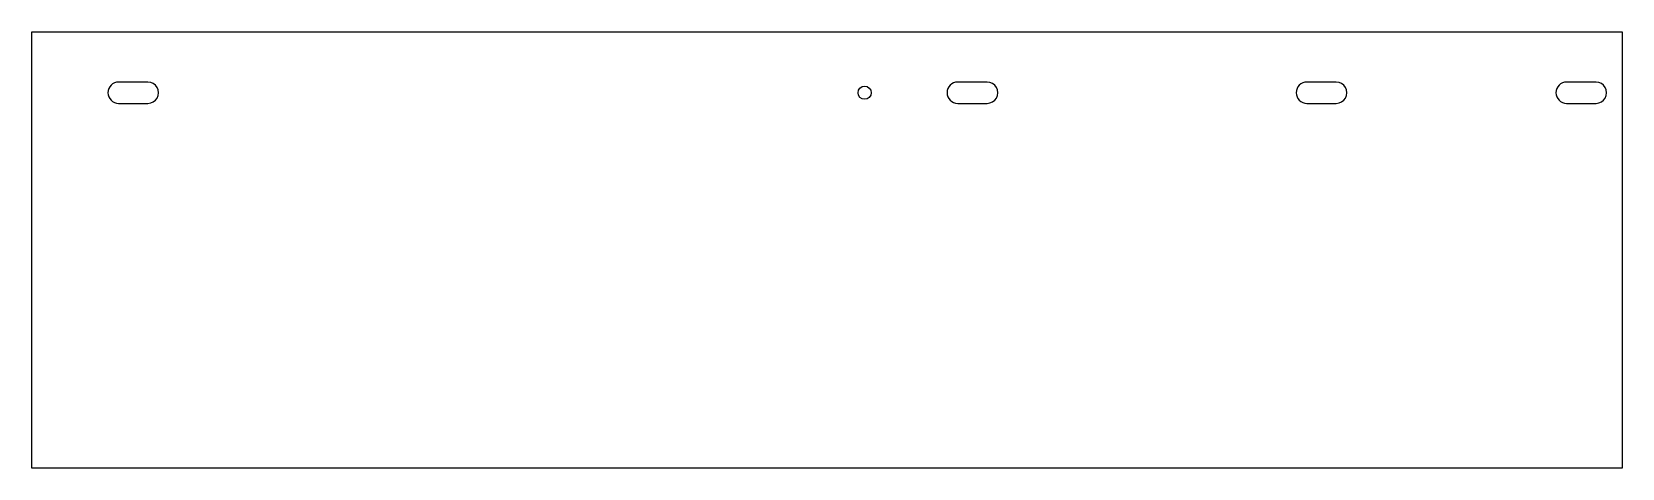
# Model space of a CAD drawing. Header units: millimetres. Extents: x 107 to 891, y 231 to 446.
import ezdxf

# ---------------------------------------------------------------- set-up
doc = ezdxf.new("R2010")
doc.units = ezdxf.units.MM
doc.header["$LTSCALE"] = 25
doc.layers.add('3_Pezzi', color=7, linetype='Continuous')
doc.layers.add('5_Bulloni', color=7, linetype='Continuous')

msp = doc.modelspace()

# ---------------------------------------------------------------- linework, layer by layer
at = {"layer": '3_Pezzi', "color": 3, "linetype": 'Continuous'}
for p, q in [((106.82, 445.58), (172.56, 445.58)), ((106.82, 230.58), (106.82, 445.58)), ((172.56, 445.58), (196.5, 445.58)), ((196.5, 445.58), (220.36, 445.58)), ((220.36, 445.58), (244.22, 445.58)), ((244.22, 445.58), (268.09, 445.58)), ((268.09, 445.58), (291.95, 445.58)), ((291.95, 445.58), (315.81, 445.58)), ((315.81, 445.58), (339.67, 445.58)), ((339.67, 445.58), (363.54, 445.58)), ((363.54, 445.58), (387.4, 445.58)), ((387.4, 445.58), (411.26, 445.58)), ((411.26, 445.58), (435.13, 445.58)), ((435.13, 445.58), (458.99, 445.58)), ((458.99, 445.58), (482.92, 445.58)), ((482.92, 445.58), (890.5, 445.58)), ((890.5, 445.58), (890.5, 230.58)), ((172.56, 230.58), (106.82, 230.58)), ((196.5, 230.58), (172.56, 230.58)), ((220.36, 230.58), (196.5, 230.58)), ((244.22, 230.58), (220.36, 230.58)), ((268.09, 230.58), (244.22, 230.58)), ((291.95, 230.58), (268.09, 230.58)), ((315.81, 230.58), (291.95, 230.58)), ((339.67, 230.58), (315.81, 230.58)), ((363.54, 230.58), (339.67, 230.58)), ((387.4, 230.58), (363.54, 230.58)), ((411.26, 230.58), (387.4, 230.58)), ((435.13, 230.58), (411.26, 230.58)), ((458.99, 230.58), (435.13, 230.58)), ((482.92, 230.58), (458.99, 230.58)), ((890.5, 230.58), (482.92, 230.58))]:
    msp.add_line(p, q, dxfattribs=at)
at = {"layer": '5_Bulloni', "color": 4, "linetype": 'Continuous'}
for p, q in [((164.07, 420.83), (149.57, 420.83)), ((577.6, 420.83), (563.1, 420.83)), ((749.6, 420.83), (735.1, 420.83)), ((877.6, 420.83), (863.1, 420.83)), ((149.57, 410.33), (164.07, 410.33)), ((563.1, 410.33), (577.6, 410.33)), ((735.1, 410.33), (749.6, 410.33)), ((863.1, 410.33), (877.6, 410.33))]:
    msp.add_line(p, q, dxfattribs=at)
at = {"layer": '5_Bulloni', "color": 2, "linetype": 'Continuous'}
msp.add_circle((517.2, 415.58), 3.25, dxfattribs=at)
at = {"layer": '5_Bulloni', "color": 4, "linetype": 'Continuous'}
for centre, start, end in [((149.57, 415.58), 90.00001, 270), ((164.07, 415.58), 270, 90.00001), ((563.1, 415.58), 90.00001, 270), ((577.6, 415.58), 270, 90.00001), ((735.1, 415.58), 90.00001, 270), ((749.6, 415.58), 270, 90.00001), ((863.1, 415.58), 90.00001, 270), ((877.6, 415.58), 270, 90.00001)]:
    msp.add_arc(centre, 5.25, start, end, dxfattribs=at)

doc.saveas('drawing.dxf')
